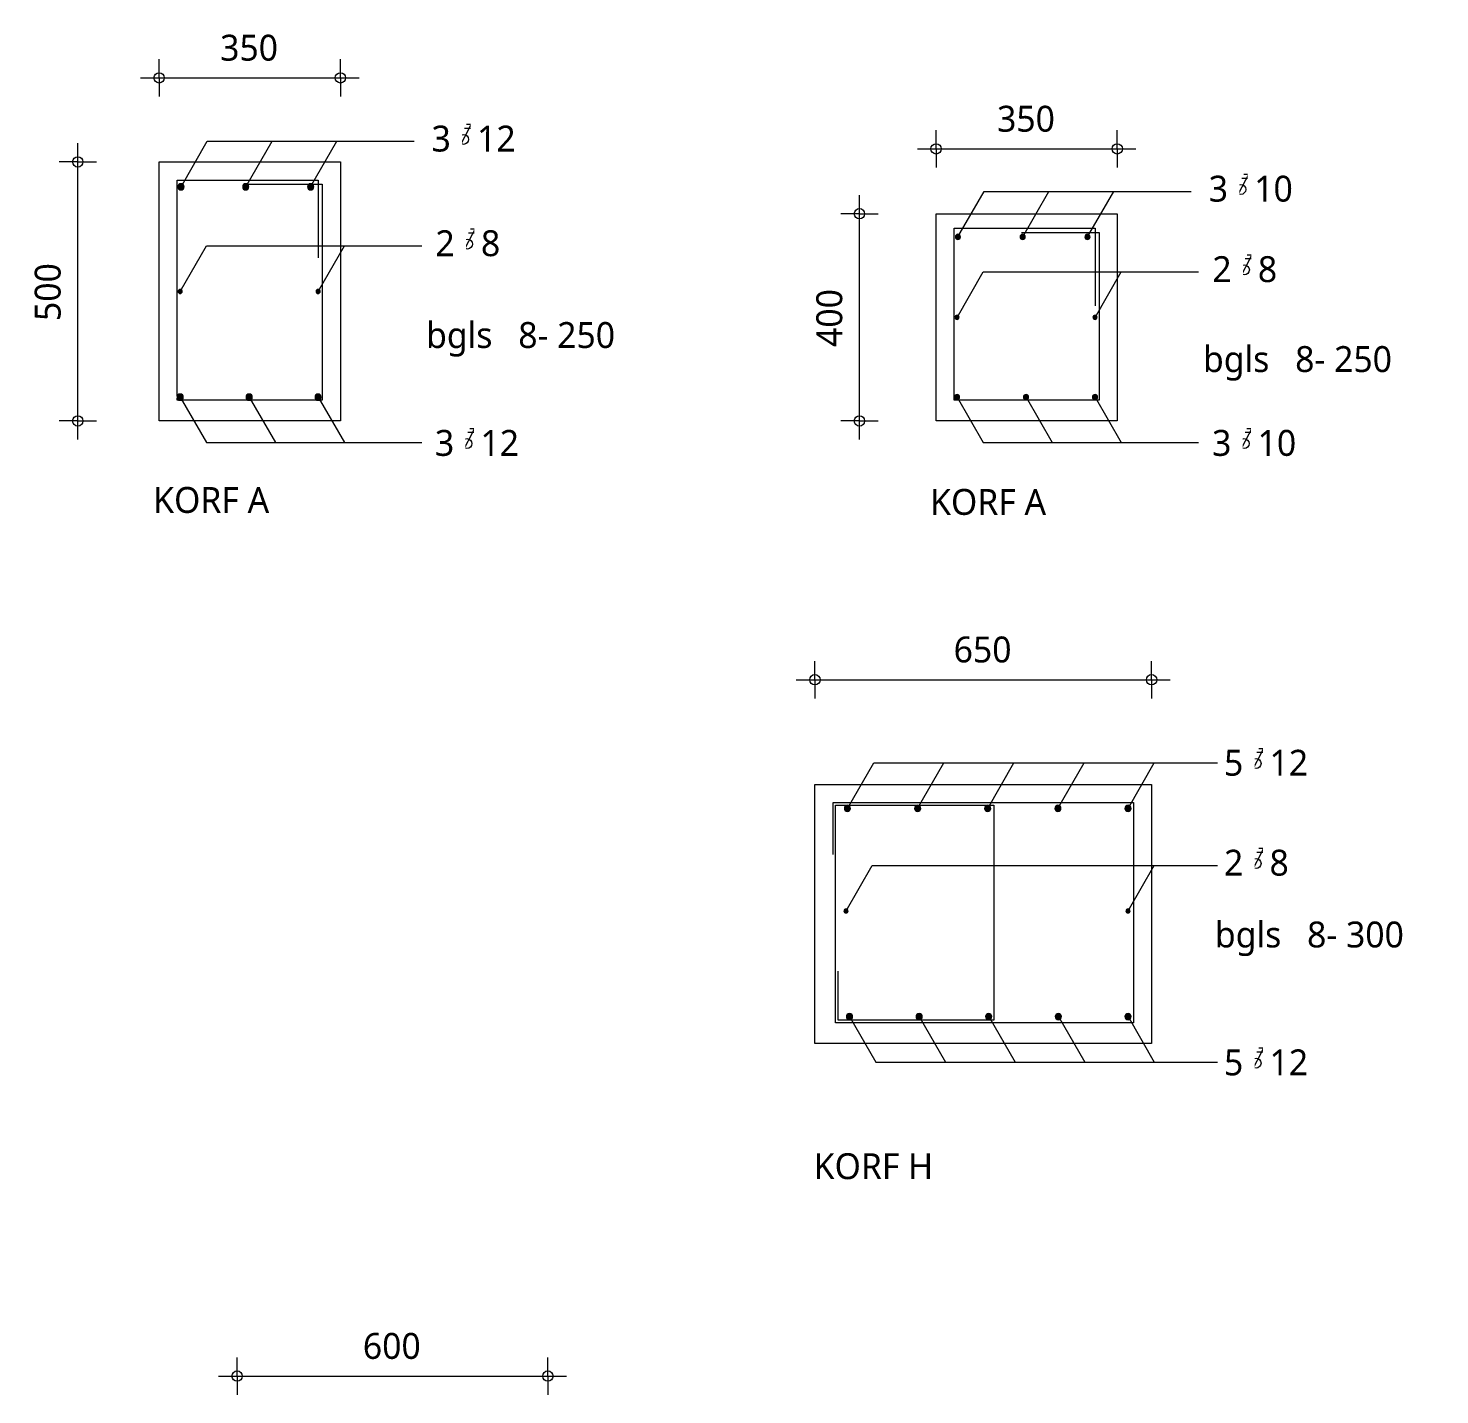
# Model space of a CAD drawing. Header units: millimetres. Extents: x -3388 to 20400, y -422 to 11347.
# Drawn here: x 3647 to 6372, y 5400 to 8037 of the extents above; entities that cross this region are included whole.
import ezdxf

# ---------------------------------------------------------------- set-up
doc = ezdxf.new("R2010")
doc.units = ezdxf.units.MM
for name, color, linetype, lineweight in [('A-ANNO-DIMS', 211, 'Continuous', 13), ('A-ANNO-DIMS-20', 211, 'Continuous', 13), ('A-DETL-GENF', 92, 'Continuous', 18), ('A-DETL-IDEN', 3, 'Continuous', 18), ('A-DETL-MEDM', 33, 'Continuous', 18)]:
    doc.layers.add(name, color=color, linetype=linetype, lineweight=lineweight)
doc.styles.add('Segoe UI_1', font='segoeui.ttf', dxfattribs={"height": 50})
doc.dimstyles.new('2_5_mm', dxfattribs={"dimscale": 304.8, "dimtxt": 52.368197, "dimasz": 0.065617, "dimexe": 0.11811, "dimexo": 0.0625, "dimgap": 0.059055, "dimtad": 1, "dimdec": 0, "dimzin": 0, "dimdsep": 46, "dimtxsty": 'Segoe UI_1', "dimblk1": 'DOTBLANK', "dimblk2": 'DOTBLANK', "dimsah": 1, "dimcen": 0.09, "dimdle": 0.11811, "dimazin": 0, "dimtfac": 1, "dimtdec": 4, "dimtix": 1, "dimtmove": 0, "dimatfit": 3, "dimfxl": 0.11811, "dimfxlon": 1, "dimtvp": 1, "dimtfill": 1, "dimtolj": 1, "dimtzin": 0, "dimarcsym": 2})

# ---------------------------------------------------------------- blocks, each defined once
blk = doc.blocks.new('28 reeks_staven - Type 1-4438493-Details Wapening')
at = {"layer": 'A-DETL-GENF'}
for points in [[(0, -6), (1.6, -5.8), (3, -5.2), (4.2, -4.2), (5.2, -3), (5.8, -1.6), (6, 0), (5.8, 1.6), (5.2, 3), (4.2, 4.2), (3, 5.2), (1.6, 5.8), (0, 6), (-1.6, 5.8), (-3, 5.2), (-4.2, 4.2), (-5.2, 3), (-5.8, 1.6), (-6, 0), (-5.8, -1.6), (-5.2, -3), (-4.2, -4.2), (-3, -5.2), (-1.6, -5.8)], [(135.4, -6), (137, -5.8), (138.4, -5.2), (139.7, -4.2), (140.6, -3), (141.2, -1.6), (141.4, 0), (141.2, 1.6), (140.6, 3), (139.7, 4.2), (138.4, 5.2), (137, 5.8), (135.4, 6), (133.9, 5.8), (132.4, 5.2), (131.2, 4.2), (130.2, 3), (129.6, 1.6), (129.4, 0), (129.6, -1.6), (130.2, -3), (131.2, -4.2), (132.4, -5.2), (133.9, -5.8)], [(270.9, -6), (272.4, -5.8), (273.9, -5.2), (275.1, -4.2), (276.1, -3), (276.7, -1.6), (276.9, 0), (276.7, 1.6), (276.1, 3), (275.1, 4.2), (273.9, 5.2), (272.4, 5.8), (270.9, 6), (269.3, 5.8), (267.9, 5.2), (266.6, 4.2), (265.7, 3), (265.1, 1.6), (264.9, 0), (265.1, -1.6), (265.7, -3), (266.6, -4.2), (267.9, -5.2), (269.3, -5.8)], [(406.3, -6), (407.9, -5.8), (409.3, -5.2), (410.6, -4.2), (411.5, -3), (412.1, -1.6), (412.3, 0), (412.1, 1.6), (411.5, 3), (410.6, 4.2), (409.3, 5.2), (407.9, 5.8), (406.3, 6), (404.8, 5.8), (403.3, 5.2), (402.1, 4.2), (401.1, 3), (400.5, 1.6), (400.3, 0), (400.5, -1.6), (401.1, -3), (402.1, -4.2), (403.3, -5.2), (404.8, -5.8)], [(541.8, -6), (543.3, -5.8), (544.8, -5.2), (546, -4.2), (547, -3), (547.6, -1.6), (547.8, 0), (547.6, 1.6), (547, 3), (546, 4.2), (544.8, 5.2), (543.3, 5.8), (541.8, 6), (540.2, 5.8), (538.8, 5.2), (537.5, 4.2), (536.6, 3), (536, 1.6), (535.8, 0), (536, -1.6), (536.6, -3), (537.5, -4.2), (538.8, -5.2), (540.2, -5.8)]]:
    blk.add_hatch(color=256, dxfattribs=at).paths.add_polyline_path(points)
for p, q in [((0, 0), (50.7, 87.8)), ((50.7, 87.8), (741.8, 87.8)), ((135.4, 0), (186.1, 87.8)), ((270.9, 0), (321.5, 87.8)), ((406.3, 0), (457, 87.8)), ((541.8, 0), (592.4, 87.8))]:
    blk.add_line(p, q, dxfattribs=at)
at = {"layer": 'A-DETL-MEDM'}
for centre, start, end in [((0, 0), 360, 180), ((0, 0), 180, 360), ((135.4, 0), 360, 180), ((135.4, 0), 180, 360), ((270.9, 0), 360, 180), ((270.9, 0), 180, 360), ((406.3, 0), 360, 180), ((406.3, 0), 180, 360), ((541.8, 0), 360, 180), ((541.8, 0), 180, 360)]:
    blk.add_arc(centre, 6, start, end, dxfattribs=at)
blk = doc.blocks.new('28 balk - Type 1 dekking 35_40-4424348-Details Wapening')
at = {"layer": 'A-DETL-MEDM'}
for p, q in [((0, 500), (650, 500)), ((0, 0), (0, 500)), ((650, 500), (650, 0)), ((650, 0), (0, 0))]:
    blk.add_line(p, q, dxfattribs=at)
blk = doc.blocks.new('NLRS_28_DI_beugel_3_snedig - rond 8-5062071-Details Wapening')
at = {"layer": 'A-DETL-MEDM'}
for p, q in [((0, 325), (0, 425)), ((0, 425), (580, 425)), ((5, 0), (5, 420)), ((5, 420), (310.5, 420)), ((310.5, 420), (310.5, 5)), ((580, 425), (580, 0)), ((10, 5), (10, 100)), ((310.5, 5), (10, 5)), ((580, 0), (5, 0))]:
    blk.add_line(p, q, dxfattribs=at)
blk = doc.blocks.new('28 reeks_staven - Type 1-4438523-Details Wapening')
at = {"layer": 'A-DETL-GENF'}
for points in [[(0, -6), (1.6, -5.8), (3, -5.2), (4.2, -4.2), (5.2, -3), (5.8, -1.6), (6, 0), (5.8, 1.6), (5.2, 3), (4.2, 4.2), (3, 5.2), (1.6, 5.8), (0, 6), (-1.6, 5.8), (-3, 5.2), (-4.2, 4.2), (-5.2, 3), (-5.8, 1.6), (-6, 0), (-5.8, -1.6), (-5.2, -3), (-4.2, -4.2), (-3, -5.2), (-1.6, -5.8)], [(134.5, -6), (136, -5.8), (137.5, -5.2), (138.7, -4.2), (139.7, -3), (140.3, -1.6), (140.5, 0), (140.3, 1.6), (139.7, 3), (138.7, 4.2), (137.5, 5.2), (136, 5.8), (134.5, 6), (132.9, 5.8), (131.5, 5.2), (130.2, 4.2), (129.3, 3), (128.7, 1.6), (128.5, 0), (128.7, -1.6), (129.3, -3), (130.2, -4.2), (131.5, -5.2), (132.9, -5.8)], [(268.9, -6), (270.5, -5.8), (271.9, -5.2), (273.2, -4.2), (274.1, -3), (274.7, -1.6), (274.9, 0), (274.7, 1.6), (274.1, 3), (273.2, 4.2), (271.9, 5.2), (270.5, 5.8), (268.9, 6), (267.4, 5.8), (265.9, 5.2), (264.7, 4.2), (263.7, 3), (263.1, 1.6), (262.9, 0), (263.1, -1.6), (263.7, -3), (264.7, -4.2), (265.9, -5.2), (267.4, -5.8)], [(403.4, -6), (405, -5.8), (406.4, -5.2), (407.7, -4.2), (408.6, -3), (409.2, -1.6), (409.4, 0), (409.2, 1.6), (408.6, 3), (407.7, 4.2), (406.4, 5.2), (405, 5.8), (403.4, 6), (401.9, 5.8), (400.4, 5.2), (399.2, 4.2), (398.2, 3), (397.6, 1.6), (397.4, 0), (397.6, -1.6), (398.2, -3), (399.2, -4.2), (400.4, -5.2), (401.9, -5.8)], [(537.9, -6), (539.4, -5.8), (540.9, -5.2), (542.1, -4.2), (543.1, -3), (543.7, -1.6), (543.9, 0), (543.7, 1.6), (543.1, 3), (542.1, 4.2), (540.9, 5.2), (539.4, 5.8), (537.9, 6), (536.3, 5.8), (534.9, 5.2), (533.6, 4.2), (532.7, 3), (532.1, 1.6), (531.9, 0), (532.1, -1.6), (532.7, -3), (533.6, -4.2), (534.9, -5.2), (536.3, -5.8)]]:
    blk.add_hatch(color=256, dxfattribs=at).paths.add_polyline_path(points)
for p, q in [((0, 0), (50.7, -87.8)), ((134.5, 0), (185.1, -87.8)), ((268.9, 0), (319.6, -87.8)), ((403.4, 0), (454.1, -87.8)), ((537.9, 0), (588.5, -87.8)), ((50.7, -87.8), (737.9, -87.8))]:
    blk.add_line(p, q, dxfattribs=at)
at = {"layer": 'A-DETL-MEDM'}
for centre, start, end in [((0, 0), 360, 180), ((0, 0), 180, 360), ((134.5, 0), 360, 180), ((134.5, 0), 180, 360), ((268.9, 0), 360, 180), ((268.9, 0), 180, 360), ((403.4, 0), 0, 180), ((403.4, 0), 180, 360), ((537.9, 0), 360, 180), ((537.9, 0), 180, 360)]:
    blk.add_arc(centre, 6, start, end, dxfattribs=at)
blk = doc.blocks.new('28 reeks_staven - Type 1-4438553-Details Wapening')
at = {"layer": 'A-DETL-GENF'}
for points in [[(0, -4), (1, -3.9), (2, -3.5), (2.8, -2.8), (3.5, -2), (3.9, -1), (4, 0), (3.9, 1), (3.5, 2), (2.8, 2.8), (2, 3.5), (1, 3.9), (0, 4), (-1, 3.9), (-2, 3.5), (-2.8, 2.8), (-3.5, 2), (-3.9, 1), (-4, 0), (-3.9, -1), (-3.5, -2), (-2.8, -2.8), (-2, -3.5), (-1, -3.9)], [(544.6, -4), (545.6, -3.9), (546.6, -3.5), (547.4, -2.8), (548.1, -2), (548.5, -1), (548.6, 0), (548.5, 1), (548.1, 2), (547.4, 2.8), (546.6, 3.5), (545.6, 3.9), (544.6, 4), (543.6, 3.9), (542.6, 3.5), (541.8, 2.8), (541.1, 2), (540.7, 1), (540.6, 0), (540.7, -1), (541.1, -2), (541.8, -2.8), (542.6, -3.5), (543.6, -3.9)]]:
    blk.add_hatch(color=256, dxfattribs=at).paths.add_polyline_path(points)
for p, q in [((0, 0), (50.7, 87.8)), ((50.7, 87.8), (744.6, 87.8)), ((544.6, 0), (595.3, 87.8))]:
    blk.add_line(p, q, dxfattribs=at)
at = {"layer": 'A-DETL-MEDM'}
for centre, start, end in [((0, 0), 360, 180), ((0, 0), 180, 360), ((544.6, 0), 0, 180), ((544.6, 0), 180, 360)]:
    blk.add_arc(centre, 4, start, end, dxfattribs=at)
blk = doc.blocks.new('28 reeks_staven - Type 1-4438379-Details Wapening')
at = {"layer": 'A-DETL-GENF'}
for points in [[(0, -5), (1.3, -4.8), (2.5, -4.3), (3.5, -3.5), (4.3, -2.5), (4.8, -1.3), (5, 0), (4.8, 1.3), (4.3, 2.5), (3.5, 3.5), (2.5, 4.3), (1.3, 4.8), (0, 5), (-1.3, 4.8), (-2.5, 4.3), (-3.5, 3.5), (-4.3, 2.5), (-4.8, 1.3), (-5, 0), (-4.8, -1.3), (-4.3, -2.5), (-3.5, -3.5), (-2.5, -4.3), (-1.3, -4.8)], [(125, -5), (126.3, -4.8), (127.5, -4.3), (128.6, -3.5), (129.4, -2.5), (129.9, -1.3), (130, 0), (129.9, 1.3), (129.4, 2.5), (128.6, 3.5), (127.5, 4.3), (126.3, 4.8), (125, 5), (123.8, 4.8), (122.5, 4.3), (121.5, 3.5), (120.7, 2.5), (120.2, 1.3), (120, 0), (120.2, -1.3), (120.7, -2.5), (121.5, -3.5), (122.5, -4.3), (123.8, -4.8)], [(250.1, -5), (251.4, -4.8), (252.6, -4.3), (253.6, -3.5), (254.4, -2.5), (254.9, -1.3), (255.1, 0), (254.9, 1.3), (254.4, 2.5), (253.6, 3.5), (252.6, 4.3), (251.4, 4.8), (250.1, 5), (248.8, 4.8), (247.6, 4.3), (246.6, 3.5), (245.8, 2.5), (245.3, 1.3), (245.1, 0), (245.3, -1.3), (245.8, -2.5), (246.6, -3.5), (247.6, -4.3), (248.8, -4.8)]]:
    blk.add_hatch(color=256, dxfattribs=at).paths.add_polyline_path(points)
for p, q in [((0, 0), (50.7, 87.8)), ((50.7, 87.8), (450.1, 87.8)), ((125, 0), (175.7, 87.8)), ((250.1, 0), (300.8, 87.8))]:
    blk.add_line(p, q, dxfattribs=at)
at = {"layer": 'A-DETL-MEDM'}
for centre, start, end in [((0, 0), 360, 180), ((0, 0), 180, 360), ((125, 0), 360, 180), ((125, 0), 180, 360), ((250.1, 0), 0, 180), ((250.1, 0), 180, 360)]:
    blk.add_arc(centre, 5, start, end, dxfattribs=at)
blk = doc.blocks.new('28 balk - Type 1 dekking 35_40-4424346-Details Wapening')
at = {"layer": 'A-DETL-MEDM'}
for p, q in [((0, 400), (350, 400)), ((0, 0), (0, 400)), ((350, 400), (350, 0)), ((350, 0), (0, 0))]:
    blk.add_line(p, q, dxfattribs=at)
blk = doc.blocks.new('28 beugels - rond 8-4424730-Details Wapening')
at = {"layer": 'A-DETL-MEDM'}
for p, q in [((0, 332.1), (272, 332.1)), ((0, 0), (0, 332.1)), ((272, 332.1), (272, 182.1)), ((130, 324.1), (280, 324.1)), ((280, 324.1), (280, 0)), ((280, 0), (0, 0))]:
    blk.add_line(p, q, dxfattribs=at)
blk = doc.blocks.new('28 reeks_staven - Type 1-4438408-Details Wapening')
at = {"layer": 'A-DETL-GENF'}
for points in [[(0, -5), (1.3, -4.8), (2.5, -4.3), (3.5, -3.5), (4.3, -2.5), (4.8, -1.3), (5, 0), (4.8, 1.3), (4.3, 2.5), (3.5, 3.5), (2.5, 4.3), (1.3, 4.8), (0, 5), (-1.3, 4.8), (-2.5, 4.3), (-3.5, 3.5), (-4.3, 2.5), (-4.8, 1.3), (-5, 0), (-4.8, -1.3), (-4.3, -2.5), (-3.5, -3.5), (-2.5, -4.3), (-1.3, -4.8)], [(133.2, -5), (134.5, -4.8), (135.7, -4.3), (136.7, -3.5), (137.5, -2.5), (138, -1.3), (138.2, 0), (138, 1.3), (137.5, 2.5), (136.7, 3.5), (135.7, 4.3), (134.5, 4.8), (133.2, 5), (131.9, 4.8), (130.7, 4.3), (129.7, 3.5), (128.9, 2.5), (128.4, 1.3), (128.2, 0), (128.4, -1.3), (128.9, -2.5), (129.7, -3.5), (130.7, -4.3), (131.9, -4.8)], [(266.4, -5), (267.7, -4.8), (268.9, -4.3), (269.9, -3.5), (270.7, -2.5), (271.2, -1.3), (271.4, 0), (271.2, 1.3), (270.7, 2.5), (269.9, 3.5), (268.9, 4.3), (267.7, 4.8), (266.4, 5), (265.1, 4.8), (263.9, 4.3), (262.9, 3.5), (262.1, 2.5), (261.6, 1.3), (261.4, 0), (261.6, -1.3), (262.1, -2.5), (262.9, -3.5), (263.9, -4.3), (265.1, -4.8)]]:
    blk.add_hatch(color=256, dxfattribs=at).paths.add_polyline_path(points)
for p, q in [((0, 0), (50.7, -87.8)), ((133.2, 0), (183.9, -87.8)), ((266.4, 0), (317.1, -87.8)), ((50.7, -87.8), (466.4, -87.8))]:
    blk.add_line(p, q, dxfattribs=at)
at = {"layer": 'A-DETL-MEDM'}
for centre, start, end in [((0, 0), 360, 180), ((0, 0), 180, 360), ((133.2, 0), 0, 180), ((133.2, 0), 180, 360), ((266.4, 0), 0, 180), ((266.4, 0), 180, 360)]:
    blk.add_arc(centre, 5, start, end, dxfattribs=at)
blk = doc.blocks.new('28 reeks_staven - Type 1-4438437-Details Wapening')
at = {"layer": 'A-DETL-GENF'}
for points in [[(0, -4), (1, -3.9), (2, -3.5), (2.8, -2.8), (3.5, -2), (3.9, -1), (4, 0), (3.9, 1), (3.5, 2), (2.8, 2.8), (2, 3.5), (1, 3.9), (0, 4), (-1, 3.9), (-2, 3.5), (-2.8, 2.8), (-3.5, 2), (-3.9, 1), (-4, 0), (-3.9, -1), (-3.5, -2), (-2.8, -2.8), (-2, -3.5), (-1, -3.9)], [(266.4, -4), (267.4, -3.9), (268.4, -3.5), (269.2, -2.8), (269.9, -2), (270.3, -1), (270.4, 0), (270.3, 1), (269.9, 2), (269.2, 2.8), (268.4, 3.5), (267.4, 3.9), (266.4, 4), (265.4, 3.9), (264.4, 3.5), (263.6, 2.8), (262.9, 2), (262.5, 1), (262.4, 0), (262.5, -1), (262.9, -2), (263.6, -2.8), (264.4, -3.5), (265.4, -3.9)]]:
    blk.add_hatch(color=256, dxfattribs=at).paths.add_polyline_path(points)
for p, q in [((0, 0), (50.7, 87.8)), ((50.7, 87.8), (466.4, 87.8)), ((266.4, 0), (317.1, 87.8))]:
    blk.add_line(p, q, dxfattribs=at)
at = {"layer": 'A-DETL-MEDM'}
for centre, start, end in [((0, 0), 360, 180), ((0, 0), 180, 360), ((266.4, 0), 0, 180), ((266.4, 0), 180, 360)]:
    blk.add_arc(centre, 4, start, end, dxfattribs=at)
blk = doc.blocks.new('28 reeks_staven - Type 1-4439730-Details Wapening')
at = {"layer": 'A-DETL-GENF'}
for points in [[(0, -6), (1.6, -5.8), (3, -5.2), (4.2, -4.2), (5.2, -3), (5.8, -1.6), (6, 0), (5.8, 1.6), (5.2, 3), (4.2, 4.2), (3, 5.2), (1.6, 5.8), (0, 6), (-1.6, 5.8), (-3, 5.2), (-4.2, 4.2), (-5.2, 3), (-5.8, 1.6), (-6, 0), (-5.8, -1.6), (-5.2, -3), (-4.2, -4.2), (-3, -5.2), (-1.6, -5.8)], [(125, -6), (126.6, -5.8), (128, -5.2), (129.3, -4.2), (130.2, -3), (130.8, -1.6), (131, 0), (130.8, 1.6), (130.2, 3), (129.3, 4.2), (128, 5.2), (126.6, 5.8), (125, 6), (123.5, 5.8), (122, 5.2), (120.8, 4.2), (119.9, 3), (119.3, 1.6), (119, 0), (119.3, -1.6), (119.9, -3), (120.8, -4.2), (122, -5.2), (123.5, -5.8)], [(250.1, -6), (251.6, -5.8), (253.1, -5.2), (254.3, -4.2), (255.3, -3), (255.9, -1.6), (256.1, 0), (255.9, 1.6), (255.3, 3), (254.3, 4.2), (253.1, 5.2), (251.6, 5.8), (250.1, 6), (248.5, 5.8), (247.1, 5.2), (245.9, 4.2), (244.9, 3), (244.3, 1.6), (244.1, 0), (244.3, -1.6), (244.9, -3), (245.9, -4.2), (247.1, -5.2), (248.5, -5.8)]]:
    blk.add_hatch(color=256, dxfattribs=at).paths.add_polyline_path(points)
for p, q in [((0, 0), (50.7, 87.8)), ((50.7, 87.8), (450.1, 87.8)), ((125, 0), (175.7, 87.8)), ((250.1, 0), (300.8, 87.8))]:
    blk.add_line(p, q, dxfattribs=at)
at = {"layer": 'A-DETL-MEDM'}
for centre, start, end in [((0, 0), 360, 180), ((0, 0), 180, 360), ((125, 0), 360, 180), ((125, 0), 180, 360), ((250.1, 0), 360, 180), ((250.1, 0), 180, 360)]:
    blk.add_arc(centre, 6, start, end, dxfattribs=at)
blk = doc.blocks.new('28 balk - Type 1 dekking 35_40-4424357-Details Wapening')
at = {"layer": 'A-DETL-MEDM'}
for p, q in [((0, 500), (350, 500)), ((0, 0), (0, 500)), ((350, 500), (350, 0)), ((350, 0), (0, 0))]:
    blk.add_line(p, q, dxfattribs=at)
blk = doc.blocks.new('28 beugels - rond 8-4424737-Details Wapening')
at = {"layer": 'A-DETL-MEDM'}
for p, q in [((0, 425), (272, 425)), ((0, 8), (0, 425)), ((130, 417), (280, 417)), ((272, 425), (272, 275)), ((280, 417), (280, 0)), ((0, 0), (0, 4)), ((280, 0), (0, 0))]:
    blk.add_line(p, q, dxfattribs=at)
blk = doc.blocks.new('28 reeks_staven - Type 1-4439758-Details Wapening')
at = {"layer": 'A-DETL-GENF'}
for points in [[(0, -6), (1.6, -5.8), (3, -5.2), (4.2, -4.2), (5.2, -3), (5.8, -1.6), (6, 0), (5.8, 1.6), (5.2, 3), (4.2, 4.2), (3, 5.2), (1.6, 5.8), (0, 6), (-1.6, 5.8), (-3, 5.2), (-4.2, 4.2), (-5.2, 3), (-5.8, 1.6), (-6, 0), (-5.8, -1.6), (-5.2, -3), (-4.2, -4.2), (-3, -5.2), (-1.6, -5.8)], [(133.2, -6), (134.7, -5.8), (136.2, -5.2), (137.4, -4.2), (138.4, -3), (139, -1.6), (139.2, 0), (139, 1.6), (138.4, 3), (137.4, 4.2), (136.2, 5.2), (134.7, 5.8), (133.2, 6), (131.6, 5.8), (130.2, 5.2), (129, 4.2), (128, 3), (127.4, 1.6), (127.2, 0), (127.4, -1.6), (128, -3), (129, -4.2), (130.2, -5.2), (131.6, -5.8)], [(266.4, -6), (267.9, -5.8), (269.4, -5.2), (270.6, -4.2), (271.6, -3), (272.2, -1.6), (272.4, 0), (272.2, 1.6), (271.6, 3), (270.6, 4.2), (269.4, 5.2), (267.9, 5.8), (266.4, 6), (264.8, 5.8), (263.4, 5.2), (262.1, 4.2), (261.2, 3), (260.6, 1.6), (260.4, 0), (260.6, -1.6), (261.2, -3), (262.1, -4.2), (263.4, -5.2), (264.8, -5.8)]]:
    blk.add_hatch(color=256, dxfattribs=at).paths.add_polyline_path(points)
for p, q in [((0, 0), (50.7, -87.8)), ((133.2, 0), (183.9, -87.8)), ((266.4, 0), (317.1, -87.8)), ((50.7, -87.8), (466.4, -87.8))]:
    blk.add_line(p, q, dxfattribs=at)
at = {"layer": 'A-DETL-MEDM'}
for centre, start, end in [((0, 0), 360, 180), ((0, 0), 180, 360), ((133.2, 0), 360, 180), ((133.2, 0), 180, 360), ((266.4, 0), 360, 180), ((266.4, 0), 180, 360)]:
    blk.add_arc(centre, 6, start, end, dxfattribs=at)
blk = doc.blocks.new('28_TAG_DI_wapening - 2_5 aantal_diameter-3658683-Details Wapening')
at = {"layer": 'A-DETL-IDEN'}
for p, q in [((-3.63, -1.31), (-2.23, 1.39)), ((-2.06, 0.84), (-2.97, 0.84)), ((-1.87, 1.21), (-2.78, 1.21))]:
    blk.add_line(p, q, dxfattribs=at)
blk.add_circle((-3.06, -0.22), 0.483, dxfattribs=at)
blk = doc.blocks.new('DIMBLOCK11-Details Wapening')
at = {"layer": 'A-ANNO-DIMS-20'}
for p, q in [((5166, 6779.8), (5166, 6815.8)), ((5816, 6779.8), (5816, 6815.8)), ((5130, 6779.8), (5852, 6779.8)), ((5166, 6779.8), (5166, 6743.8)), ((5816, 6779.8), (5816, 6743.8))]:
    blk.add_line(p, q, dxfattribs=at)
for centre in [(5166, 6779.8), (5816, 6779.8)]:
    blk.add_circle(centre, 10, dxfattribs=at)
at = {"layer": 'A-ANNO-DIMS-20', "color": 0, "insert": (5433.8, 6863.1), "char_height": 50, "width": 137.109, "attachment_point": 1, "line_spacing_factor": 1.142579, "style": 'Segoe UI_1', "bg_fill": 3, "box_fill_scale": 1.25, "bg_fill_color": 9, "bg_fill_true_color": 13158600, "bg_fill_transparency": 0}
blk.add_mtext('650', dxfattribs=at)
blk = doc.blocks.new('_DotBlank')
at = {"color": 0, "linetype": 'ByBlock', "lineweight": -2}
blk.add_line((-0.5, 0), (-1, 0), dxfattribs=at)
blk.add_circle((0, 0), 0.5, dxfattribs=at)
blk = doc.blocks.new('28_TAG_DI_wapening - 2_5 omschrijving_diameter_hoh-3658684-Details Wapening')
at = {"layer": 'A-DETL-IDEN'}
for p, q in [((-3.63, -1.31), (-2.23, 1.39)), ((-2.06, 0.84), (-2.97, 0.84)), ((-1.87, 1.21), (-2.78, 1.21))]:
    blk.add_line(p, q, dxfattribs=at)
blk.add_circle((-3.06, -0.22), 0.483, dxfattribs=at)
blk = doc.blocks.new('DIMBLOCK41-Details Wapening')
at = {"layer": 'A-ANNO-DIMS-20'}
for p, q in [((5399.8, 7804.3), (5399.8, 7840.3)), ((5749.8, 7804.3), (5749.8, 7840.3)), ((5363.8, 7804.3), (5785.8, 7804.3)), ((5399.8, 7804.3), (5399.8, 7768.3)), ((5749.8, 7804.3), (5749.8, 7768.3))]:
    blk.add_line(p, q, dxfattribs=at)
for centre in [(5399.8, 7804.3), (5749.8, 7804.3)]:
    blk.add_circle(centre, 10, dxfattribs=at)
at = {"layer": 'A-ANNO-DIMS-20', "color": 0, "insert": (5517.6, 7887.5), "char_height": 50, "width": 137.109, "attachment_point": 1, "line_spacing_factor": 1.142579, "style": 'Segoe UI_1', "bg_fill": 3, "box_fill_scale": 1.25, "bg_fill_color": 9, "bg_fill_true_color": 13158600, "bg_fill_transparency": 0}
blk.add_mtext('350', dxfattribs=at)
blk = doc.blocks.new('DIMBLOCK42-Details Wapening')
at = {"layer": 'A-ANNO-DIMS-20'}
for p, q in [((5252, 7243.1), (5252, 7715.1)), ((5252, 7679.1), (5216, 7679.1)), ((5252, 7679.1), (5288, 7679.1)), ((5252, 7279.1), (5216, 7279.1)), ((5252, 7279.1), (5288, 7279.1))]:
    blk.add_line(p, q, dxfattribs=at)
for centre in [(5252, 7679.1), (5252, 7279.1)]:
    blk.add_circle(centre, 10, dxfattribs=at)
at = {"layer": 'A-ANNO-DIMS-20', "color": 0, "insert": (5168.7, 7422), "char_height": 50, "width": 137.109, "attachment_point": 1, "rotation": 90, "line_spacing_factor": 1.142579, "style": 'Segoe UI_1', "bg_fill": 3, "box_fill_scale": 1.25, "bg_fill_color": 9, "bg_fill_true_color": 13158600, "bg_fill_transparency": 0}
blk.add_mtext('400', dxfattribs=at)
blk = doc.blocks.new('DIMBLOCK43-Details Wapening')
at = {"layer": 'A-ANNO-DIMS-20'}
for p, q in [((3899.8, 7941.4), (3899.8, 7977.4)), ((4249.8, 7941.4), (4249.8, 7977.4)), ((3863.8, 7941.4), (4285.8, 7941.4)), ((3899.8, 7941.4), (3899.8, 7905.4)), ((4249.8, 7941.4), (4249.8, 7905.4))]:
    blk.add_line(p, q, dxfattribs=at)
for centre in [(3899.8, 7941.4), (4249.8, 7941.4)]:
    blk.add_circle(centre, 10, dxfattribs=at)
at = {"layer": 'A-ANNO-DIMS-20', "color": 0, "insert": (4017.6, 8024.6), "char_height": 50, "width": 137.109, "attachment_point": 1, "line_spacing_factor": 1.142579, "style": 'Segoe UI_1', "bg_fill": 3, "box_fill_scale": 1.25, "bg_fill_color": 9, "bg_fill_true_color": 13158600, "bg_fill_transparency": 0}
blk.add_mtext('350', dxfattribs=at)
blk = doc.blocks.new('DIMBLOCK44-Details Wapening')
at = {"layer": 'A-ANNO-DIMS-20'}
for p, q in [((3742.8, 7243.1), (3742.8, 7815.1)), ((3742.8, 7779.1), (3706.8, 7779.1)), ((3742.8, 7779.1), (3778.8, 7779.1)), ((3742.8, 7279.1), (3706.8, 7279.1)), ((3742.8, 7279.1), (3778.8, 7279.1))]:
    blk.add_line(p, q, dxfattribs=at)
for centre in [(3742.8, 7779.1), (3742.8, 7279.1)]:
    blk.add_circle(centre, 10, dxfattribs=at)
at = {"layer": 'A-ANNO-DIMS-20', "color": 0, "insert": (3659.6, 7472), "char_height": 50, "width": 137.109, "attachment_point": 1, "rotation": 90, "line_spacing_factor": 1.142579, "style": 'Segoe UI_1', "bg_fill": 3, "box_fill_scale": 1.25, "bg_fill_color": 9, "bg_fill_true_color": 13158600, "bg_fill_transparency": 0}
blk.add_mtext('500', dxfattribs=at)
blk = doc.blocks.new('DIMBLOCK66-Details Wapening')
at = {"layer": 'A-ANNO-DIMS-20'}
for p, q in [((4050.4, 5435.7), (4050.4, 5471.7)), ((4650.4, 5435.7), (4650.4, 5471.7)), ((4014.4, 5435.7), (4686.4, 5435.7)), ((4050.4, 5435.7), (4050.4, 5399.7)), ((4650.4, 5435.7), (4650.4, 5399.7))]:
    blk.add_line(p, q, dxfattribs=at)
for centre in [(4050.4, 5435.7), (4650.4, 5435.7)]:
    blk.add_circle(centre, 10, dxfattribs=at)
at = {"layer": 'A-ANNO-DIMS-20', "color": 0, "insert": (4293.2, 5518.9), "char_height": 50, "width": 137.109, "attachment_point": 1, "line_spacing_factor": 1.142579, "style": 'Segoe UI_1', "bg_fill": 3, "box_fill_scale": 1.25, "bg_fill_color": 9, "bg_fill_true_color": 13158600, "bg_fill_transparency": 0}
blk.add_mtext('600', dxfattribs=at)

msp = doc.modelspace()

# ---------------------------------------------------------------- block references
at = {"layer": 'A-DETL-GENF'}
for name, p in [('28 reeks_staven - Type 1-4439730-Details Wapening', (3942.1, 7731.1)), ('28 reeks_staven - Type 1-4438379-Details Wapening', (5442.1, 7634.5)), ('28 reeks_staven - Type 1-4438437-Details Wapening', (3940.4, 7529.1)), ('28 reeks_staven - Type 1-4438437-Details Wapening', (5440.4, 7479.1)), ('28 reeks_staven - Type 1-4439758-Details Wapening', (3940.4, 7325.1)), ('28 reeks_staven - Type 1-4438408-Details Wapening', (5440.4, 7325.1)), ('28 reeks_staven - Type 1-4438493-Details Wapening', (5228.8, 6531.4)), ('28 reeks_staven - Type 1-4438553-Details Wapening', (5226, 6333.5)), ('28 reeks_staven - Type 1-4438523-Details Wapening', (5232.7, 6129.5))]:
    msp.add_blockref(name, p, dxfattribs=at)
at = {"layer": 'A-DETL-IDEN', "xscale": 19.99999999999999, "yscale": 19.99999999999999, "zscale": 19.99999999999999}
for name, p in [('28_TAG_DI_wapening - 2_5 aantal_diameter-3658683-Details Wapening', (4548.9, 7827.1)), ('28_TAG_DI_wapening - 2_5 aantal_diameter-3658683-Details Wapening', (6049.4, 7730.5)), ('28_TAG_DI_wapening - 2_5 aantal_diameter-3658683-Details Wapening', (4556.3, 7625.1)), ('28_TAG_DI_wapening - 2_5 aantal_diameter-3658683-Details Wapening', (6056.3, 7575.1)), ('28_TAG_DI_wapening - 2_5 omschrijving_diameter_hoh-3658684-Details Wapening', (4628.3, 7448)), ('28_TAG_DI_wapening - 2_5 omschrijving_diameter_hoh-3658684-Details Wapening', (6128.3, 7401.5)), ('28_TAG_DI_wapening - 2_5 aantal_diameter-3658683-Details Wapening', (4555.3, 7239.8)), ('28_TAG_DI_wapening - 2_5 aantal_diameter-3658683-Details Wapening', (6055.8, 7239.8)), ('28_TAG_DI_wapening - 2_5 aantal_diameter-3658683-Details Wapening', (6078.8, 6622.4)), ('28_TAG_DI_wapening - 2_5 aantal_diameter-3658683-Details Wapening', (6078.8, 6429.5)), ('28_TAG_DI_wapening - 2_5 omschrijving_diameter_hoh-3658684-Details Wapening', (6151.3, 6290.9)), ('28_TAG_DI_wapening - 2_5 aantal_diameter-3658683-Details Wapening', (6078.8, 6044.2))]:
    msp.add_blockref(name, p, dxfattribs=at)
at = {"layer": 'A-DETL-MEDM'}
for name, p in [('28 balk - Type 1 dekking 35_40-4424357-Details Wapening', (3899.8, 7279.1)), ('28 beugels - rond 8-4424737-Details Wapening', (3934.8, 7319.1)), ('28 balk - Type 1 dekking 35_40-4424346-Details Wapening', (5399.8, 7279.1)), ('28 beugels - rond 8-4424730-Details Wapening', (5434.8, 7319.1)), ('28 balk - Type 1 dekking 35_40-4424348-Details Wapening', (5166, 6077.5)), ('NLRS_28_DI_beugel_3_snedig - rond 8-5062071-Details Wapening', (5201, 6117.5))]:
    msp.add_blockref(name, p, dxfattribs=at)

# ---------------------------------------------------------------- texts
at = {"layer": 'A-DETL-IDEN', "lineweight": 13, "char_height": 50, "attachment_point": 1, "style": 'Segoe UI_1', "bg_fill": 3, "box_fill_scale": 1.25, "bg_fill_color": 9, "bg_fill_true_color": 13158600, "bg_fill_transparency": 0}
for s, insert, width in [('KORF A', (3888.3, 7151.7), 285.401), ('KORF A', (5388.3, 7147.9), 285.401), ('KORF H', (5163.6, 5865.8), 291.814)]:
    msp.add_mtext(s, dxfattribs=dict(at, insert=insert, width=width))

# ---------------------------------------------------------------- dimensions: what is measured, and where the dimension line sits
at = {"layer": 'A-ANNO-DIMS'}
for base, p1, p2, override, picture, middle in [((4249.8, 7941.4), (3899.8, 7905.4), (4249.8, 7905.4), {"dimpost": '<>', "dimfxl": 350}, 'DIMBLOCK43-Details Wapening', (4074.8, 7985.3)), ((5749.8, 7804.3), (5399.8, 7768.3), (5749.8, 7768.3), {"dimpost": '<>', "dimfxl": 350}, 'DIMBLOCK41-Details Wapening', (5574.8, 7848.1)), ((5816, 6779.8), (5166, 6743.8), (5816, 6743.8), {"dimpost": '<>', "dimfxl": 650}, 'DIMBLOCK11-Details Wapening', (5491, 6823.7)), ((4650.4, 5435.7), (4050.4, 5399.7), (4650.4, 5399.7), {"dimpost": '<>', "dimfxl": 600}, 'DIMBLOCK66-Details Wapening', (4350.4, 5479.5))]:
    dim = msp.add_linear_dim(base=base, p1=p1, p2=p2, dimstyle='2_5_mm', override=override, dxfattribs=at)
    dim.commit()
    dim.dimension.update_dxf_attribs({"geometry": picture, "text_midpoint": middle})
for base, p1, p2, override, picture, middle in [((3742.8, 7779.1), (3778.8, 7279.1), (3778.8, 7779.1), {"dimpost": '<>', "dimfxl": 500}, 'DIMBLOCK44-Details Wapening', (3699, 7529.1)), ((5252, 7679.1), (5288, 7279.1), (5288, 7679.1), {"dimpost": '<>', "dimfxl": 400}, 'DIMBLOCK42-Details Wapening', (5208.1, 7479.1))]:
    dim = msp.add_linear_dim(base=base, p1=p1, p2=p2, angle=90, dimstyle='2_5_mm', override=override, dxfattribs=at)
    dim.commit()
    dim.dimension.update_dxf_attribs({"geometry": picture, "text_midpoint": middle})

# ---------------------------------------------------------------- next in the draw order: texts
at = {"layer": 'A-DETL-IDEN', "lineweight": 13, "char_height": 50, "attachment_point": 1, "style": 'Segoe UI_1', "bg_fill": 3, "box_fill_scale": 1.25, "bg_fill_color": 9, "bg_fill_true_color": 13158600, "bg_fill_transparency": 0}
for s, insert, width in [('3', (4425.8, 7849.2), 46.498), ('12', (4513.7, 7849.2), 92.996), ('3', (5926.3, 7752.5), 46.498), ('10', (6014.2, 7752.5), 92.996), ('2', (4433.3, 7647.2), 46.498), ('8', (4521.2, 7647.2), 46.498), ('2', (5933.3, 7597.2), 46.498), ('8', (6021.2, 7597.2), 46.498), ('bgls', (4415.3, 7470), 155.527), ('bgls', (5915.3, 7423.6), 155.527), ('3', (4432.3, 7261.8), 46.498), ('12', (4520.2, 7261.8), 92.996), ('3', (5932.8, 7261.8), 46.498), ('10', (6020.7, 7261.8), 92.996), ('5', (5955.8, 6644.5), 46.498), ('12', (6043.7, 6644.5), 92.996), ('2', (5955.8, 6451.6), 46.498), ('8', (6043.7, 6451.6), 46.498), ('bgls', (5938.3, 6313), 155.527), ('5', (5955.8, 6066.2), 46.498), ('12', (6043.7, 6066.2), 92.996)]:
    msp.add_mtext(s, dxfattribs=dict(at, insert=insert, width=width))

# ---------------------------------------------------------------- next in the draw order: texts
at = {"layer": 'A-DETL-IDEN', "lineweight": 13, "char_height": 50, "width": 243.713, "attachment_point": 1, "style": 'Segoe UI_1', "bg_fill": 3, "box_fill_scale": 1.25, "bg_fill_color": 9, "bg_fill_true_color": 13158600, "bg_fill_transparency": 0}
for s, insert in [('8- 250', (4593.2, 7470)), ('8- 250', (6093.2, 7423.6)), ('8- 300', (6116.2, 6313))]:
    msp.add_mtext(s, dxfattribs=dict(at, insert=insert))

doc.saveas('drawing.dxf')
